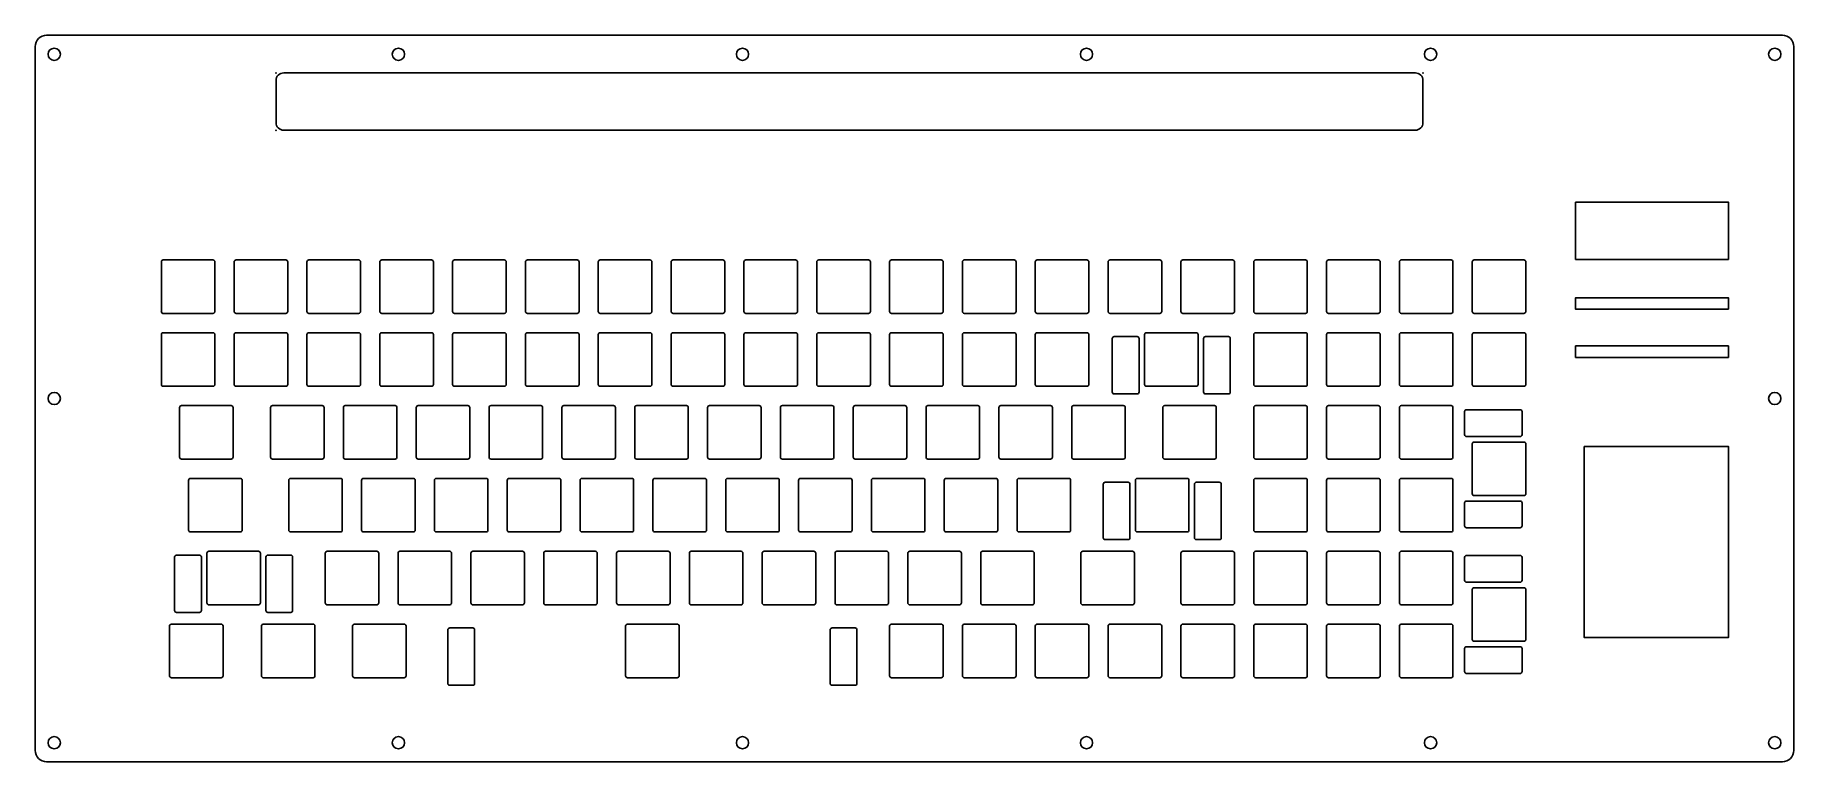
# Model space of a CAD drawing. Header units: millimetres. Extents: x 0 to 460, y -170 to 20.
import ezdxf

# ---------------------------------------------------------------- set-up
doc = ezdxf.new("R2010")
doc.units = ezdxf.units.MM
doc.layers.get('0').update_dxf_attribs({"linetype": 'CONTINUOUS'})

msp = doc.modelspace()

# ---------------------------------------------------------------- linework, layer by layer
for points in [[(3, -170), (457, -170, 0.414214), (460, -167), (460, 17, 0.414214), (457, 20), (3, 20, 0.414214), (0, 17), (0, -167, 0.414214)], [(65, 10.15), (361, 10.15, -0.414214), (363, 8.15), (363, -2.85, -0.414214), (361, -4.85), (65, -4.85, -0.414214), (63, -2.85), (63, 8.15, -0.414214)], [(33.5, -38.75, 0.414214), (33, -39.25), (33, -52.25, 0.414214), (33.5, -52.75), (46.5, -52.75, 0.414214), (47, -52.25), (47, -39.25, 0.414214), (46.5, -38.75)], [(52.55, -38.75), (65.55, -38.75, -0.414214), (66.05, -39.25), (66.05, -52.25, -0.414214), (65.55, -52.75), (52.55, -52.75, -0.414214), (52.05, -52.25), (52.05, -39.25, -0.414214)], [(71.6, -38.75), (84.6, -38.75, -0.414214), (85.1, -39.25), (85.1, -52.25, -0.414214), (84.6, -52.75), (71.6, -52.75, -0.414214), (71.1, -52.25), (71.1, -39.25, -0.414214)], [(90.65, -38.75), (103.65, -38.75, -0.414214), (104.15, -39.25), (104.15, -52.25, -0.414214), (103.65, -52.75), (90.65, -52.75, -0.414214), (90.15, -52.25), (90.15, -39.25, -0.414214)], [(109.7, -38.75), (122.7, -38.75, -0.414214), (123.2, -39.25), (123.2, -52.25, -0.414214), (122.7, -52.75), (109.7, -52.75, -0.414214), (109.2, -52.25), (109.2, -39.25, -0.414214)], [(128.75, -38.75), (141.75, -38.75, -0.414214), (142.25, -39.25), (142.25, -52.25, -0.414214), (141.75, -52.75), (128.75, -52.75, -0.414214), (128.25, -52.25), (128.25, -39.25, -0.414214)], [(147.8, -38.75), (160.8, -38.75, -0.414214), (161.3, -39.25), (161.3, -52.25, -0.414214), (160.8, -52.75), (147.8, -52.75, -0.414214), (147.3, -52.25), (147.3, -39.25, -0.414214)], [(166.85, -38.75), (179.85, -38.75, -0.414214), (180.35, -39.25), (180.35, -52.25, -0.414214), (179.85, -52.75), (166.85, -52.75, -0.414214), (166.35, -52.25), (166.35, -39.25, -0.414214)], [(185.9, -38.75), (198.9, -38.75, -0.414214), (199.4, -39.25), (199.4, -52.25, -0.414214), (198.9, -52.75), (185.9, -52.75, -0.414214), (185.4, -52.25), (185.4, -39.25, -0.414214)], [(204.95, -38.75), (217.95, -38.75, -0.414214), (218.45, -39.25), (218.45, -52.25, -0.414214), (217.95, -52.75), (204.95, -52.75, -0.414214), (204.45, -52.25), (204.45, -39.25, -0.414214)], [(224, -38.75), (237, -38.75, -0.414214), (237.5, -39.25), (237.5, -52.25, -0.414214), (237, -52.75), (224, -52.75, -0.414214), (223.5, -52.25), (223.5, -39.25, -0.414214)], [(243.05, -38.75), (256.05, -38.75, -0.414214), (256.55, -39.25), (256.55, -52.25, -0.414214), (256.05, -52.75), (243.05, -52.75, -0.414214), (242.55, -52.25), (242.55, -39.25, -0.414214)], [(262.1, -38.75), (275.1, -38.75, -0.414214), (275.6, -39.25), (275.6, -52.25, -0.414214), (275.1, -52.75), (262.1, -52.75, -0.414214), (261.6, -52.25), (261.6, -39.25, -0.414214)], [(281.15, -38.75), (294.15, -38.75, -0.414214), (294.65, -39.25), (294.65, -52.25, -0.414214), (294.15, -52.75), (281.15, -52.75, -0.414214), (280.65, -52.25), (280.65, -39.25, -0.414214)], [(300.2, -38.75), (313.2, -38.75, -0.414214), (313.7, -39.25), (313.7, -52.25, -0.414214), (313.2, -52.75), (300.2, -52.75, -0.414214), (299.7, -52.25), (299.7, -39.25, -0.414214)], [(319.25, -38.75), (332.25, -38.75, -0.414214), (332.75, -39.25), (332.75, -52.25, -0.414214), (332.25, -52.75), (319.25, -52.75, -0.414214), (318.75, -52.25), (318.75, -39.25, -0.414214)], [(338.3, -38.75), (351.3, -38.75, -0.414214), (351.8, -39.25), (351.8, -52.25, -0.414214), (351.3, -52.75), (338.3, -52.75, -0.414214), (337.8, -52.25), (337.8, -39.25, -0.414214)], [(357.35, -38.75), (370.35, -38.75, -0.414214), (370.85, -39.25), (370.85, -52.25, -0.414214), (370.35, -52.75), (357.35, -52.75, -0.414214), (356.85, -52.25), (356.85, -39.25, -0.414214)], [(376.4, -38.75), (389.4, -38.75, -0.414214), (389.9, -39.25), (389.9, -52.25, -0.414214), (389.4, -52.75), (376.4, -52.75, -0.414214), (375.9, -52.25), (375.9, -39.25, -0.414214)], [(33.5, -57.8), (46.5, -57.8, -0.414214), (47, -58.3), (47, -71.3, -0.414214), (46.5, -71.8), (33.5, -71.8, -0.414214), (33, -71.3), (33, -58.3, -0.414214)], [(52.55, -57.8), (65.55, -57.8, -0.414214), (66.05, -58.3), (66.05, -71.3, -0.414214), (65.55, -71.8), (52.55, -71.8, -0.414214), (52.05, -71.3), (52.05, -58.3, -0.414214)], [(71.6, -57.8), (84.6, -57.8, -0.414214), (85.1, -58.3), (85.1, -71.3, -0.414214), (84.6, -71.8), (71.6, -71.8, -0.414214), (71.1, -71.3), (71.1, -58.3, -0.414214)], [(90.65, -57.8), (103.65, -57.8, -0.414214), (104.15, -58.3), (104.15, -71.3, -0.414214), (103.65, -71.8), (90.65, -71.8, -0.414214), (90.15, -71.3), (90.15, -58.3, -0.414214)], [(109.7, -57.8), (122.7, -57.8, -0.414214), (123.2, -58.3), (123.2, -71.3, -0.414214), (122.7, -71.8), (109.7, -71.8, -0.414214), (109.2, -71.3), (109.2, -58.3, -0.414214)], [(128.75, -57.8), (141.75, -57.8, -0.414214), (142.25, -58.3), (142.25, -71.3, -0.414214), (141.75, -71.8), (128.75, -71.8, -0.414214), (128.25, -71.3), (128.25, -58.3, -0.414214)], [(147.8, -57.8), (160.8, -57.8, -0.414214), (161.3, -58.3), (161.3, -71.3, -0.414214), (160.8, -71.8), (147.8, -71.8, -0.414214), (147.3, -71.3), (147.3, -58.3, -0.414214)], [(166.85, -57.8), (179.85, -57.8, -0.414214), (180.35, -58.3), (180.35, -71.3, -0.414214), (179.85, -71.8), (166.85, -71.8, -0.414214), (166.35, -71.3), (166.35, -58.3, -0.414214)], [(185.9, -57.8), (198.9, -57.8, -0.414214), (199.4, -58.3), (199.4, -71.3, -0.414214), (198.9, -71.8), (185.9, -71.8, -0.414214), (185.4, -71.3), (185.4, -58.3, -0.414214)], [(204.95, -57.8), (217.95, -57.8, -0.414214), (218.45, -58.3), (218.45, -71.3, -0.414214), (217.95, -71.8), (204.95, -71.8, -0.414214), (204.45, -71.3), (204.45, -58.3, -0.414214)], [(224, -57.8), (237, -57.8, -0.414214), (237.5, -58.3), (237.5, -71.3, -0.414214), (237, -71.8), (224, -71.8, -0.414214), (223.5, -71.3), (223.5, -58.3, -0.414214)], [(243.05, -57.8), (256.05, -57.8, -0.414214), (256.55, -58.3), (256.55, -71.3, -0.414214), (256.05, -71.8), (243.05, -71.8, -0.414214), (242.55, -71.3), (242.55, -58.3, -0.414214)], [(262.1, -57.8), (275.1, -57.8, -0.414214), (275.6, -58.3), (275.6, -71.3, -0.414214), (275.1, -71.8), (262.1, -71.8, -0.414214), (261.6, -71.3), (261.6, -58.3, -0.414214)], [(282.24, -58.8), (288.24, -58.8, -0.414214), (288.74, -59.3), (288.74, -73.3, -0.414214), (288.24, -73.8), (282.24, -73.8, -0.414214), (281.74, -73.3), (281.74, -59.3, -0.414214)], [(290.68, -57.8), (303.68, -57.8, -0.414214), (304.18, -58.3), (304.18, -71.3, -0.414214), (303.68, -71.8), (290.68, -71.8, -0.414214), (290.17, -71.3), (290.17, -58.3, -0.414214)], [(306.11, -58.8), (312.11, -58.8, -0.414214), (312.61, -59.3), (312.61, -73.3, -0.414214), (312.11, -73.8), (306.11, -73.8, -0.414214), (305.61, -73.3), (305.61, -59.3, -0.414214)], [(319.25, -57.8), (332.25, -57.8, -0.414214), (332.75, -58.3), (332.75, -71.3, -0.414214), (332.25, -71.8), (319.25, -71.8, -0.414214), (318.75, -71.3), (318.75, -58.3, -0.414214)], [(338.3, -57.8), (351.3, -57.8, -0.414214), (351.8, -58.3), (351.8, -71.3, -0.414214), (351.3, -71.8), (338.3, -71.8, -0.414214), (337.8, -71.3), (337.8, -58.3, -0.414214)], [(357.35, -57.8), (370.35, -57.8, -0.414214), (370.85, -58.3), (370.85, -71.3, -0.414214), (370.35, -71.8), (357.35, -71.8, -0.414214), (356.85, -71.3), (356.85, -58.3, -0.414214)], [(376.4, -57.8), (389.4, -57.8, -0.414214), (389.9, -58.3), (389.9, -71.3, -0.414214), (389.4, -71.8), (376.4, -71.8, -0.414214), (375.9, -71.3), (375.9, -58.3, -0.414214)], [(38.26, -76.85), (51.26, -76.85, -0.414214), (51.76, -77.35), (51.76, -90.35, -0.414214), (51.26, -90.85), (38.26, -90.85, -0.414214), (37.76, -90.35), (37.76, -77.35, -0.414214)], [(62.08, -76.85), (75.08, -76.85, -0.414214), (75.58, -77.35), (75.58, -90.35, -0.414214), (75.08, -90.85), (62.08, -90.85, -0.414214), (61.58, -90.35), (61.58, -77.35, -0.414214)], [(81.12, -76.85), (94.13, -76.85, -0.414214), (94.63, -77.35), (94.63, -90.35, -0.414214), (94.13, -90.85), (81.12, -90.85, -0.414214), (80.62, -90.35), (80.62, -77.35, -0.414214)], [(100.18, -76.85), (113.18, -76.85, -0.414214), (113.68, -77.35), (113.68, -90.35, -0.414214), (113.18, -90.85), (100.18, -90.85, -0.414214), (99.68, -90.35), (99.68, -77.35, -0.414214)], [(119.23, -76.85), (132.23, -76.85, -0.414214), (132.73, -77.35), (132.73, -90.35, -0.414214), (132.23, -90.85), (119.23, -90.85, -0.414214), (118.73, -90.35), (118.73, -77.35, -0.414214)], [(138.28, -76.85), (151.28, -76.85, -0.414214), (151.78, -77.35), (151.78, -90.35, -0.414214), (151.28, -90.85), (138.28, -90.85, -0.414214), (137.78, -90.35), (137.78, -77.35, -0.414214)], [(157.33, -76.85), (170.32, -76.85, -0.414214), (170.82, -77.35), (170.82, -90.35, -0.414214), (170.32, -90.85), (157.33, -90.85, -0.414214), (156.83, -90.35), (156.83, -77.35, -0.414214)], [(176.38, -76.85), (189.38, -76.85, -0.414214), (189.88, -77.35), (189.88, -90.35, -0.414214), (189.38, -90.85), (176.38, -90.85, -0.414214), (175.88, -90.35), (175.88, -77.35, -0.414214)], [(195.43, -76.85), (208.42, -76.85, -0.414214), (208.92, -77.35), (208.92, -90.35, -0.414214), (208.42, -90.85), (195.43, -90.85, -0.414214), (194.93, -90.35), (194.93, -77.35, -0.414214)], [(214.48, -76.85), (227.48, -76.85, -0.414214), (227.97, -77.35), (227.97, -90.35, -0.414214), (227.48, -90.85), (214.48, -90.85, -0.414214), (213.98, -90.35), (213.98, -77.35, -0.414214)], [(233.53, -76.85), (246.53, -76.85, -0.414214), (247.03, -77.35), (247.03, -90.35, -0.414214), (246.53, -90.85), (233.53, -90.85, -0.414214), (233.03, -90.35), (233.03, -77.35, -0.414214)], [(252.57, -76.85), (265.57, -76.85, -0.414214), (266.08, -77.35), (266.08, -90.35, -0.414214), (265.57, -90.85), (252.57, -90.85, -0.414214), (252.07, -90.35), (252.07, -77.35, -0.414214)], [(271.62, -76.85), (284.62, -76.85, -0.414214), (285.12, -77.35), (285.12, -90.35, -0.414214), (284.62, -90.85), (271.62, -90.85, -0.414214), (271.12, -90.35), (271.12, -77.35, -0.414214)], [(295.44, -76.85), (308.44, -76.85, -0.414214), (308.94, -77.35), (308.94, -90.35, -0.414214), (308.44, -90.85), (295.44, -90.85, -0.414214), (294.94, -90.35), (294.94, -77.35, -0.414214)], [(319.25, -76.85), (332.25, -76.85, -0.414214), (332.75, -77.35), (332.75, -90.35, -0.414214), (332.25, -90.85), (319.25, -90.85, -0.414214), (318.75, -90.35), (318.75, -77.35, -0.414214)], [(338.3, -76.85), (351.3, -76.85, -0.414214), (351.8, -77.35), (351.8, -90.35, -0.414214), (351.3, -90.85), (338.3, -90.85, -0.414214), (337.8, -90.35), (337.8, -77.35, -0.414214)], [(357.35, -76.85), (370.35, -76.85, -0.414214), (370.85, -77.35), (370.85, -90.35, -0.414214), (370.35, -90.85), (357.35, -90.85, -0.414214), (356.85, -90.35), (356.85, -77.35, -0.414214)], [(388.9, -78.44), (388.9, -84.44, -0.414214), (388.4, -84.94), (374.4, -84.94, -0.414214), (373.9, -84.44), (373.9, -78.44, -0.414214), (374.4, -77.94), (388.4, -77.94, -0.414214)], [(389.9, -86.88), (389.9, -99.88, -0.414214), (389.4, -100.38), (376.4, -100.38, -0.414214), (375.9, -99.88), (375.9, -86.88, -0.414214), (376.4, -86.38), (389.4, -86.38, -0.414214)], [(40.64, -95.9), (53.64, -95.9, -0.414214), (54.14, -96.4), (54.14, -109.4, -0.414214), (53.64, -109.9), (40.64, -109.9, -0.414214), (40.14, -109.4), (40.14, -96.4, -0.414214)], [(66.84, -95.9), (79.84, -95.9, -0.414214), (80.34, -96.4), (80.34, -109.4, -0.414214), (79.84, -109.9), (66.84, -109.9, -0.414214), (66.34, -109.4), (66.34, -96.4, -0.414214)], [(85.89, -95.9), (98.89, -95.9, -0.414214), (99.39, -96.4), (99.39, -109.4, -0.414214), (98.89, -109.9), (85.89, -109.9, -0.414214), (85.39, -109.4), (85.39, -96.4, -0.414214)], [(104.94, -95.9), (117.94, -95.9, -0.414214), (118.44, -96.4), (118.44, -109.4, -0.414214), (117.94, -109.9), (104.94, -109.9, -0.414214), (104.44, -109.4), (104.44, -96.4, -0.414214)], [(123.99, -95.9), (136.99, -95.9, -0.414214), (137.49, -96.4), (137.49, -109.4, -0.414214), (136.99, -109.9), (123.99, -109.9, -0.414214), (123.49, -109.4), (123.49, -96.4, -0.414214)], [(143.04, -95.9), (156.04, -95.9, -0.414214), (156.54, -96.4), (156.54, -109.4, -0.414214), (156.04, -109.9), (143.04, -109.9, -0.414214), (142.54, -109.4), (142.54, -96.4, -0.414214)], [(162.09, -95.9), (175.09, -95.9, -0.414214), (175.59, -96.4), (175.59, -109.4, -0.414214), (175.09, -109.9), (162.09, -109.9, -0.414214), (161.59, -109.4), (161.59, -96.4, -0.414214)], [(181.14, -95.9), (194.14, -95.9, -0.414214), (194.64, -96.4), (194.64, -109.4, -0.414214), (194.14, -109.9), (181.14, -109.9, -0.414214), (180.64, -109.4), (180.64, -96.4, -0.414214)], [(200.19, -95.9), (213.19, -95.9, -0.414214), (213.69, -96.4), (213.69, -109.4, -0.414214), (213.19, -109.9), (200.19, -109.9, -0.414214), (199.69, -109.4), (199.69, -96.4, -0.414214)], [(219.24, -95.9), (232.24, -95.9, -0.414214), (232.74, -96.4), (232.74, -109.4, -0.414214), (232.24, -109.9), (219.24, -109.9, -0.414214), (218.74, -109.4), (218.74, -96.4, -0.414214)], [(238.29, -95.9), (251.29, -95.9, -0.414214), (251.79, -96.4), (251.79, -109.4, -0.414214), (251.29, -109.9), (238.29, -109.9, -0.414214), (237.79, -109.4), (237.79, -96.4, -0.414214)], [(257.34, -95.9), (270.34, -95.9, -0.414214), (270.84, -96.4), (270.84, -109.4, -0.414214), (270.34, -109.9), (257.34, -109.9, -0.414214), (256.84, -109.4), (256.84, -96.4, -0.414214)], [(288.29, -95.9), (301.29, -95.9, -0.414214), (301.79, -96.4), (301.79, -109.4, -0.414214), (301.29, -109.9), (288.29, -109.9, -0.414214), (287.79, -109.4), (287.79, -96.4, -0.414214)], [(319.25, -95.9), (332.25, -95.9, -0.414214), (332.75, -96.4), (332.75, -109.4, -0.414214), (332.25, -109.9), (319.25, -109.9, -0.414214), (318.75, -109.4), (318.75, -96.4, -0.414214)], [(338.3, -95.9), (351.3, -95.9, -0.414214), (351.8, -96.4), (351.8, -109.4, -0.414214), (351.3, -109.9), (338.3, -109.9, -0.414214), (337.8, -109.4), (337.8, -96.4, -0.414214)], [(357.35, -95.9), (370.35, -95.9, -0.414214), (370.85, -96.4), (370.85, -109.4, -0.414214), (370.35, -109.9), (357.35, -109.9, -0.414214), (356.85, -109.4), (356.85, -96.4, -0.414214)], [(279.86, -96.9), (285.86, -96.9, -0.414214), (286.36, -97.4), (286.36, -111.4, -0.414214), (285.86, -111.9), (279.86, -111.9, -0.414214), (279.36, -111.4), (279.36, -97.4, -0.414214)], [(303.73, -96.9), (309.73, -96.9, -0.414214), (310.23, -97.4), (310.23, -111.4, -0.414214), (309.73, -111.9), (303.73, -111.9, -0.414214), (303.23, -111.4), (303.23, -97.4, -0.414214)], [(388.9, -102.31), (388.9, -108.31, -0.414214), (388.4, -108.81), (374.4, -108.81, -0.414214), (373.9, -108.31), (373.9, -102.31, -0.414214), (374.4, -101.81), (388.4, -101.81, -0.414214)], [(45.41, -114.95), (58.41, -114.95, -0.414214), (58.91, -115.45), (58.91, -128.45, -0.414214), (58.41, -128.95), (45.41, -128.95, -0.414214), (44.91, -128.45), (44.91, -115.45, -0.414214)], [(76.36, -114.95), (89.36, -114.95, -0.414214), (89.86, -115.45), (89.86, -128.45, -0.414214), (89.36, -128.95), (76.36, -128.95, -0.414214), (75.86, -128.45), (75.86, -115.45, -0.414214)], [(95.41, -114.95), (108.41, -114.95, -0.414214), (108.91, -115.45), (108.91, -128.45, -0.414214), (108.41, -128.95), (95.41, -128.95, -0.414214), (94.91, -128.45), (94.91, -115.45, -0.414214)], [(114.46, -114.95), (127.46, -114.95, -0.414214), (127.96, -115.45), (127.96, -128.45, -0.414214), (127.46, -128.95), (114.46, -128.95, -0.414214), (113.96, -128.45), (113.96, -115.45, -0.414214)], [(133.51, -114.95), (146.51, -114.95, -0.414214), (147.01, -115.45), (147.01, -128.45, -0.414214), (146.51, -128.95), (133.51, -128.95, -0.414214), (133.01, -128.45), (133.01, -115.45, -0.414214)], [(152.56, -114.95), (165.56, -114.95, -0.414214), (166.06, -115.45), (166.06, -128.45, -0.414214), (165.56, -128.95), (152.56, -128.95, -0.414214), (152.06, -128.45), (152.06, -115.45, -0.414214)], [(171.61, -114.95), (184.61, -114.95, -0.414214), (185.11, -115.45), (185.11, -128.45, -0.414214), (184.61, -128.95), (171.61, -128.95, -0.414214), (171.11, -128.45), (171.11, -115.45, -0.414214)], [(190.66, -114.95), (203.66, -114.95, -0.414214), (204.16, -115.45), (204.16, -128.45, -0.414214), (203.66, -128.95), (190.66, -128.95, -0.414214), (190.16, -128.45), (190.16, -115.45, -0.414214)], [(209.71, -114.95), (222.71, -114.95, -0.414214), (223.21, -115.45), (223.21, -128.45, -0.414214), (222.71, -128.95), (209.71, -128.95, -0.414214), (209.21, -128.45), (209.21, -115.45, -0.414214)], [(228.76, -114.95), (241.76, -114.95, -0.414214), (242.26, -115.45), (242.26, -128.45, -0.414214), (241.76, -128.95), (228.76, -128.95, -0.414214), (228.26, -128.45), (228.26, -115.45, -0.414214)], [(247.81, -114.95), (260.81, -114.95, -0.414214), (261.31, -115.45), (261.31, -128.45, -0.414214), (260.81, -128.95), (247.81, -128.95, -0.414214), (247.31, -128.45), (247.31, -115.45, -0.414214)], [(274.01, -114.95), (287.01, -114.95, -0.414214), (287.51, -115.45), (287.51, -128.45, -0.414214), (287.01, -128.95), (274.01, -128.95, -0.414214), (273.51, -128.45), (273.51, -115.45, -0.414214)], [(300.2, -114.95), (313.2, -114.95, -0.414214), (313.7, -115.45), (313.7, -128.45, -0.414214), (313.2, -128.95), (300.2, -128.95, -0.414214), (299.7, -128.45), (299.7, -115.45, -0.414214)], [(319.25, -114.95), (332.25, -114.95, -0.414214), (332.75, -115.45), (332.75, -128.45, -0.414214), (332.25, -128.95), (319.25, -128.95, -0.414214), (318.75, -128.45), (318.75, -115.45, -0.414214)], [(338.3, -114.95), (351.3, -114.95, -0.414214), (351.8, -115.45), (351.8, -128.45, -0.414214), (351.3, -128.95), (338.3, -128.95, -0.414214), (337.8, -128.45), (337.8, -115.45, -0.414214)], [(357.35, -114.95), (370.35, -114.95, -0.414214), (370.85, -115.45), (370.85, -128.45, -0.414214), (370.35, -128.95), (357.35, -128.95, -0.414214), (356.85, -128.45), (356.85, -115.45, -0.414214)], [(36.97, -115.95), (42.97, -115.95, -0.414214), (43.47, -116.45), (43.47, -130.45, -0.414214), (42.97, -130.95), (36.97, -130.95, -0.414214), (36.47, -130.45), (36.47, -116.45, -0.414214)], [(60.84, -115.95), (66.84, -115.95, -0.414214), (67.34, -116.45), (67.34, -130.45, -0.414214), (66.84, -130.95), (60.84, -130.95, -0.414214), (60.34, -130.45), (60.34, -116.45, -0.414214)], [(388.9, -116.54), (388.9, -122.54, -0.414214), (388.4, -123.04), (374.4, -123.04, -0.414214), (373.9, -122.54), (373.9, -116.54, -0.414214), (374.4, -116.04), (388.4, -116.04, -0.414214)], [(389.9, -124.98), (389.9, -137.98, -0.414214), (389.4, -138.48), (376.4, -138.48, -0.414214), (375.9, -137.98), (375.9, -124.98, -0.414214), (376.4, -124.48), (389.4, -124.48, -0.414214)], [(35.64, -148), (48.64, -148, 0.414214), (49.14, -147.5), (49.14, -134.5, 0.414214), (48.64, -134), (35.64, -134, 0.414214), (35.14, -134.5), (35.14, -147.5, 0.414214)], [(59.69, -134), (72.69, -134, -0.414214), (73.19, -134.5), (73.19, -147.5, -0.414214), (72.69, -148), (59.69, -148, -0.414214), (59.19, -147.5), (59.19, -134.5, -0.414214)], [(83.51, -134), (96.51, -134, -0.414214), (97.01, -134.5), (97.01, -147.5, -0.414214), (96.51, -148), (83.51, -148, -0.414214), (83.01, -147.5), (83.01, -134.5, -0.414214)], [(108.44, -135), (114.44, -135, -0.414214), (114.94, -135.5), (114.94, -149.5, -0.414214), (114.44, -150), (108.44, -150, -0.414214), (107.94, -149.5), (107.94, -135.5, -0.414214)], [(154.94, -134), (167.94, -134, -0.414214), (168.44, -134.5), (168.44, -147.5, -0.414214), (167.94, -148), (154.94, -148, -0.414214), (154.44, -147.5), (154.44, -134.5, -0.414214)], [(208.44, -135), (214.44, -135, -0.414214), (214.94, -135.5), (214.94, -149.5, -0.414214), (214.44, -150), (208.44, -150, -0.414214), (207.94, -149.5), (207.94, -135.5, -0.414214)], [(224, -134), (237, -134, -0.414214), (237.5, -134.5), (237.5, -147.5, -0.414214), (237, -148), (224, -148, -0.414214), (223.5, -147.5), (223.5, -134.5, -0.414214)], [(243.05, -134), (256.05, -134, -0.414214), (256.55, -134.5), (256.55, -147.5, -0.414214), (256.05, -148), (243.05, -148, -0.414214), (242.55, -147.5), (242.55, -134.5, -0.414214)], [(262.1, -134), (275.1, -134, -0.414214), (275.6, -134.5), (275.6, -147.5, -0.414214), (275.1, -148), (262.1, -148, -0.414214), (261.6, -147.5), (261.6, -134.5, -0.414214)], [(281.15, -134), (294.15, -134, -0.414214), (294.65, -134.5), (294.65, -147.5, -0.414214), (294.15, -148), (281.15, -148, -0.414214), (280.65, -147.5), (280.65, -134.5, -0.414214)], [(300.2, -134), (313.2, -134, -0.414214), (313.7, -134.5), (313.7, -147.5, -0.414214), (313.2, -148), (300.2, -148, -0.414214), (299.7, -147.5), (299.7, -134.5, -0.414214)], [(319.25, -134), (332.25, -134, -0.414214), (332.75, -134.5), (332.75, -147.5, -0.414214), (332.25, -148), (319.25, -148, -0.414214), (318.75, -147.5), (318.75, -134.5, -0.414214)], [(338.3, -134), (351.3, -134, -0.414214), (351.8, -134.5), (351.8, -147.5, -0.414214), (351.3, -148), (338.3, -148, -0.414214), (337.8, -147.5), (337.8, -134.5, -0.414214)], [(357.35, -134), (370.35, -134, -0.414214), (370.85, -134.5), (370.85, -147.5, -0.414214), (370.35, -148), (357.35, -148, -0.414214), (356.85, -147.5), (356.85, -134.5, -0.414214)], [(388.9, -140.41), (388.9, -146.41, -0.414214), (388.4, -146.91), (374.4, -146.91, -0.414214), (373.9, -146.41), (373.9, -140.41, -0.414214), (374.4, -139.91), (388.4, -139.91, -0.414214)]]:
    msp.add_lwpolyline(points, format="xyb", close=True)
for points in [[(402.9, -23.65), (442.9, -23.65), (442.9, -38.65), (402.9, -38.65)], [(442.9, -51.65), (402.9, -51.65), (402.9, -48.65), (442.9, -48.65)], [(402.9, -61.25), (442.9, -61.25), (442.9, -64.25), (402.9, -64.25)], [(405.18, -87.54), (442.9, -87.54), (442.9, -137.5), (405.18, -137.5)]]:
    msp.add_lwpolyline(points, close=True)
for centre in [(5, 15), (95, 15), (185, 15), (275, 15), (365, 15), (455, 15), (455, 15), (5, -75), (455, -75), (5, -165), (95, -165), (185, -165), (275, -165), (365, -165), (455, -165), (455, -165)]:
    msp.add_circle(centre, 1.6)
msp.add_arc((33.51, -52.27), 0.514, 177.8056, 268.4893)
for p in [(63, 10.15), (363, 10.15), (63, -4.85)]:
    msp.add_point(p)

doc.saveas('drawing.dxf')
